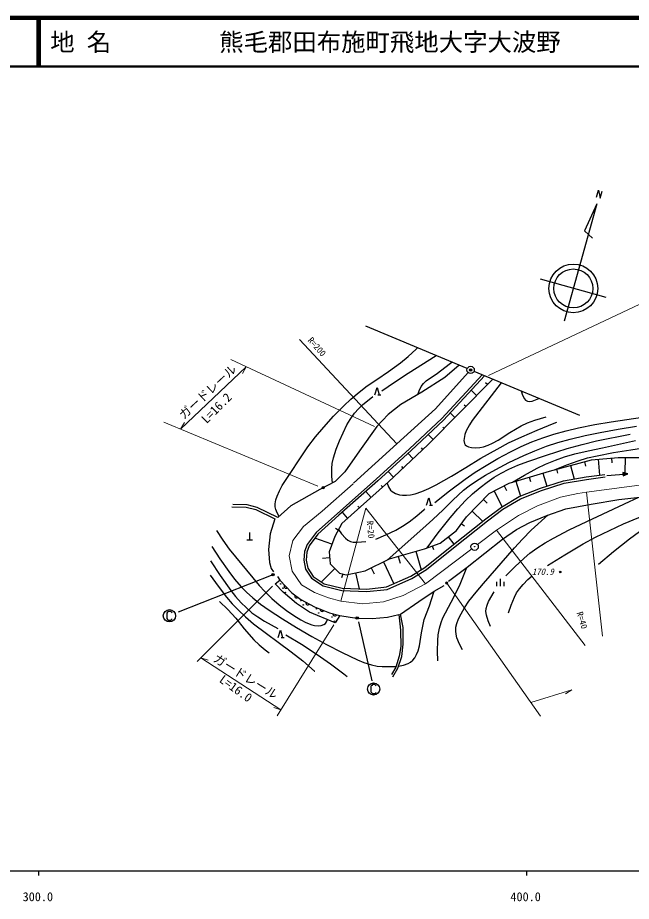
# Model space of a CAD drawing. Units: millimetres, scale not verified. Extents: x 40000 to 680000, y 20000 to 380000.
# Drawn here: x 363711 to 489511, y 198715 to 380000 of the extents above; entities that cross this region are included whole.
import ezdxf
from ezdxf.enums import TextEntityAlignment as Align

# ---------------------------------------------------------------- set-up
doc = ezdxf.new("R2010")
doc.units = ezdxf.units.MM
doc.header["$LTSCALE"] = 1000
doc.header["$PDMODE"] = 32
doc.header["$PDSIZE"] = 500
doc.linetypes.add('CHAIN', pattern=[18.5, 12, -1.5, 3.5, -1.5])
for name, color, linetype, lineweight in [('M-BGD', 7, 'Continuous', 25), ('M-BGD-EXST', 7, 'Continuous', 25), ('M-BMK', 2, 'CHAIN', 13), ('M-BMK-OTRS', 5, 'Continuous', 25), ('M-BMK-SRVR', 3, 'Continuous', 25), ('M-STR-HTXT', 7, 'Continuous', 13), ('M-TTL', 2, 'Continuous', 140), ('M-TTL-BAND', 7, 'Continuous', 25), ('M-TTL-LINE', 7, 'Continuous', 50)]:
    doc.layers.add(name, color=color, linetype=linetype, lineweight=lineweight)
doc.layers.add('M-OTRS', color=6, linetype='Continuous')
doc.layers.add('M-TTL-TXT', color=7, linetype='Continuous')
doc.styles.add('ＭＳ ゴシック', font='')
doc.styles.get('ＭＳ ゴシック').set_extended_font_data('MS Gothic')

msp = doc.modelspace()

# ---------------------------------------------------------------- linework, layer by layer
at = {"layer": 'M-BGD'}
for p, q in [((454229, 308712), (451295, 306199)), ((458919, 306751), (450641, 297758)), ((459410, 306546), (450997, 297406)), ((451295, 306199), (446571, 303193)), ((461103, 305840), (447799, 292335)), ((459994, 304715), (459637, 305067)), ((436938, 302611), (437388, 304111)), ((437388, 304111), (437838, 302611)), ((446571, 303193), (442276, 300616)), ((457777, 302464), (456663, 303561)), ((437538, 302611), (438138, 302611)), ((442276, 300616), (439638, 298591)), ((455559, 300213), (455248, 300520)), ((439638, 298591), (437307, 296137)), ((450641, 297758), (444045, 291546)), ((450997, 297406), (444385, 291179)), ((453342, 297962), (452381, 298909)), ((437307, 296137), (433810, 291106)), ((451125, 295712), (450840, 295992)), ((448907, 293461), (447855, 294497)), ((447799, 292335), (439746, 284762)), ((433810, 291106), (430780, 286836)), ((444045, 291546), (437220, 285334)), ((444385, 291179), (437554, 284962)), ((444779, 289495), (443696, 290647)), ((446792, 291389), (446472, 291730)), ((472723, 286967), (481334, 289309)), ((479899, 288919), (480151, 287993)), ((481334, 289309), (486799, 289789)), ((482701, 289429), (482988, 286149)), ((485433, 289669), (485517, 288702)), ((486799, 289789), (492838, 289789)), ((488237, 289777), (488211, 286664)), ((430780, 286836), (428817, 284811)), ((440753, 285709), (439640, 286892)), ((442766, 287602), (442436, 287953)), ((464479, 284475), (472723, 286967)), ((471349, 286552), (472163, 283859)), ((474158, 287357), (474371, 286574)), ((477029, 288138), (477786, 285354)), ((488818, 286414), (487798, 286663)), ((487798, 286663), (487843, 286025)), ((488698, 286406), (487842, 286606)), ((487842, 286606), (487878, 286088)), ((488578, 286397), (487886, 286549)), ((487886, 286549), (487914, 286150)), ((488458, 286389), (487930, 286492)), ((487930, 286492), (487950, 286213)), ((488339, 286381), (487974, 286435)), ((487974, 286435), (487985, 286275)), ((428817, 284811), (425626, 283216)), ((437220, 285334), (429244, 278278)), ((437554, 284962), (429577, 277905)), ((439746, 284762), (430160, 276231)), ((465853, 284890), (466779, 281826)), ((468601, 285721), (468858, 284868)), ((470897, 283444), (475624, 284994)), ((475624, 284994), (480270, 285768)), ((475744, 284507), (480345, 285274)), ((480270, 285768), (484111, 286306)), ((480345, 285274), (484180, 285811)), ((484462, 286108), (488818, 286414)), ((487843, 286025), (488818, 286414)), ((487878, 286088), (488698, 286406)), ((487914, 286150), (488578, 286397)), ((487950, 286213), (488458, 286389)), ((487985, 286275), (488339, 286381)), ((488179, 286369), (488018, 286378)), ((488018, 286378), (488021, 286338)), ((488021, 286338), (488179, 286369)), ((425626, 283216), (419737, 279842)), ((438548, 283696), (438228, 284056)), ((460356, 282366), (464479, 284475)), ((461387, 282893), (463047, 279649)), ((463448, 283947), (463926, 283014)), ((466551, 281736), (470897, 283444)), ((466771, 281286), (471066, 282973)), ((471066, 282973), (475744, 284507)), ((436151, 281563), (435077, 282770)), ((447536, 279967), (447986, 281467)), ((447986, 281467), (448436, 279967)), ((455755, 277573), (460356, 282366)), ((459206, 281168), (459975, 280430)), ((462887, 279554), (466551, 281736)), ((463167, 279139), (466771, 281286)), ((481289, 280214), (486933, 281134)), ((486933, 281134), (497118, 282300)), ((407589, 279658), (410534, 279596)), ((410779, 280087), (407835, 280148)), ((410534, 279596), (412559, 279105)), ((412804, 279535), (410779, 280087)), ((417037, 277449), (412804, 279535)), ((419737, 279842), (417037, 277449)), ((433755, 279430), (433431, 279794)), ((448136, 279967), (448736, 279967)), ((459717, 277157), (462887, 279554)), ((472210, 277877), (476074, 279232)), ((476074, 279232), (481289, 280214)), ((412559, 279105), (416424, 277203)), ((429244, 278278), (424873, 274367)), ((429577, 277905), (425243, 274028)), ((431358, 277297), (430271, 278519)), ((453646, 274793), (455755, 277573)), ((456905, 278771), (459097, 276667)), ((460023, 276761), (463167, 279139)), ((468725, 276405), (472210, 277877)), ((416424, 277203), (415503, 274075)), ((430160, 276231), (428722, 273547)), ((452712, 271624), (459717, 277157)), ((453024, 271234), (460023, 276761)), ((454701, 276183), (455279, 275744)), ((465977, 274981), (468725, 276405)), ((411265, 274394), (411265, 272894)), ((415503, 274075), (415154, 270879)), ((424873, 274367), (423033, 271913)), ((425243, 274028), (423476, 271672)), ((429441, 274889), (428834, 275214)), ((450291, 272204), (453646, 274793)), ((463130, 273018), (465977, 274981)), ((410665, 272894), (411865, 272894)), ((428147, 271965), (424650, 273236)), ((428722, 273547), (427572, 270383)), ((447128, 271054), (450291, 272204)), ((451969, 273499), (453148, 271969)), ((455866, 267276), (463130, 273018)), ((415154, 270879), (415338, 268241)), ((422496, 270456), (422348, 268703)), ((423033, 271913), (422496, 270456)), ((422988, 270347), (422852, 268733)), ((423476, 271672), (422988, 270347)), ((427572, 270383), (427764, 267987)), ((439938, 268945), (447128, 271054)), ((445330, 270527), (446446, 266723)), ((447213, 267195), (452712, 271624)), ((447502, 266786), (453024, 271234)), ((448709, 271629), (448982, 270880)), ((422348, 268703), (422731, 266862)), ((422852, 268733), (423201, 267059)), ((427668, 269185), (426225, 269069)), ((434953, 266549), (439938, 268945)), ((438692, 268346), (440840, 263878)), ((441735, 269472), (442141, 268090)), ((415338, 268241), (415645, 267013)), ((415645, 267013), (416136, 266339)), ((422731, 266862), (423958, 265022)), ((423201, 267059), (424320, 265381)), ((428722, 267028), (425962, 264268)), ((427764, 267987), (429681, 266069)), ((431023, 265686), (434953, 266549)), ((436199, 267148), (436786, 265927)), ((444278, 265389), (447213, 267195)), ((444511, 264945), (447502, 266786)), ((452038, 264380), (455866, 267276)), ((416995, 265357), (417424, 264621)), ((423958, 265022), (426336, 263411)), ((424320, 265381), (426541, 263876)), ((429681, 266069), (431023, 265686)), ((430352, 265878), (430118, 265059)), ((432988, 266117), (433709, 262833)), ((439318, 263209), (444278, 265389)), ((439450, 262721), (444511, 264945)), ((462598, 264879), (462598, 263379)), ((416504, 263823), (417424, 264621)), ((418161, 262167), (416504, 263823)), ((417424, 264621), (419940, 261983)), ((418334, 263412), (418331, 263299)), ((418331, 263299), (418352, 263208)), ((418359, 263502), (418334, 263412)), ((418352, 263208), (418395, 263116)), ((418406, 263591), (418359, 263502)), ((418395, 263116), (418483, 263024)), ((418483, 263024), (418572, 262976)), ((418572, 262976), (418662, 262951)), ((418662, 262951), (418775, 262949)), ((418775, 262949), (418867, 262969)), ((418867, 262969), (418958, 263012)), ((426336, 263411), (430170, 262491)), ((426541, 263876), (430240, 262988)), ((430240, 262988), (435292, 262762)), ((435292, 262762), (439318, 263209)), ((449087, 262345), (451112, 263511)), ((461848, 264279), (461848, 263379)), ((463348, 264279), (463348, 263379)), ((420860, 259835), (418161, 262167)), ((419940, 261983), (421780, 260633)), ((420506, 261448), (420498, 261355)), ((420498, 261355), (420515, 261243)), ((420537, 261544), (420506, 261448)), ((420515, 261243), (420551, 261157)), ((420551, 261157), (420610, 261075)), ((420610, 261075), (420713, 260999)), ((421100, 261013), (421183, 261071)), ((430170, 262491), (435308, 262261)), ((435308, 262261), (439450, 262721)), ((445958, 260259), (449087, 262345)), ((420713, 260999), (420809, 260968)), ((420809, 260968), (420902, 260959)), ((423559, 258056), (420860, 259835)), ((420902, 260959), (421014, 260977)), ((421014, 260977), (421100, 261013)), ((421780, 260633), (424541, 259160)), ((422808, 260085), (422791, 259985)), ((422791, 259985), (422796, 259892)), ((422796, 259892), (422828, 259784)), ((422828, 259784), (422876, 259704)), ((422876, 259704), (422946, 259630)), ((422946, 259630), (423059, 259570)), ((423059, 259570), (423159, 259553)), ((423159, 259553), (423252, 259558)), ((423252, 259558), (423360, 259591)), ((423360, 259591), (423440, 259639)), ((423440, 259639), (423514, 259708)), ((442216, 257621), (445958, 260259)), ((428774, 255848), (423559, 258056)), ((424541, 259160), (427670, 257933)), ((425733, 258693), (425728, 258592)), ((425728, 258592), (425743, 258500)), ((425743, 258500), (425789, 258396)), ((425789, 258396), (425846, 258322)), ((425846, 258322), (425923, 258258)), ((425923, 258258), (426042, 258211)), ((426042, 258211), (426144, 258206)), ((426144, 258206), (426236, 258221)), ((426236, 258221), (426339, 258266)), ((426339, 258266), (426413, 258323)), ((426413, 258323), (426478, 258401)), ((427670, 257933), (429756, 257320)), ((428329, 257740), (428333, 257638)), ((428333, 257638), (428356, 257548)), ((428356, 257548), (428411, 257449)), ((428411, 257449), (428474, 257380)), ((428970, 257368), (429039, 257431)), ((429039, 257431), (429097, 257514)), ((439511, 257013), (441842, 257565)), ((441842, 257565), (442216, 254369)), ((442706, 254922), (442216, 257621)), ((428474, 257380), (428557, 257322)), ((428557, 257322), (428680, 257286)), ((428680, 257286), (428781, 257290)), ((429756, 257320), (428774, 255848)), ((428781, 257290), (428871, 257313)), ((428871, 257313), (428970, 257368)), ((429756, 257320), (431842, 257013)), ((431842, 257013), (433314, 256829)), ((433314, 256829), (436382, 256706)), ((436382, 256706), (439511, 257013)), ((417133, 252822), (417583, 254322)), ((417583, 254322), (418033, 252822)), ((442216, 254369), (442277, 250995)), ((442706, 251486), (442706, 254922)), ((417733, 252822), (418333, 252822)), ((442277, 250995), (441909, 249032)), ((442461, 248909), (442706, 251486)), ((441909, 249032), (441234, 246762)), ((441664, 246516), (442461, 248909)), ((441234, 246762), (440375, 245228)), ((440621, 244799), (441664, 246516))]:
    msp.add_line(p, q, dxfattribs=at)
for points in [[(417305, 277686), (416892, 278388), (416608, 279069), (416506, 279645), (416511, 280241), (416650, 281049), (416901, 281849), (417375, 282947), (417947, 284007), (423170, 291990), (424771, 294036), (426452, 296020), (428463, 298234), (430561, 300392), (432016, 301767), (433687, 303194), (435339, 304443), (437317, 305801), (439758, 307413), (442196, 309159), (443776, 310496), (445389, 311996), (445695, 312288)], [(438362, 303414), (440988, 305244), (443790, 307067), (449486, 310699)], [(445748, 302699), (446018, 303463), (446439, 304317), (446915, 304934), (447487, 305483), (449773, 307095), (452169, 308915), (452703, 309351)], [(473874, 287280), (476286, 288266), (478637, 289118), (480550, 289676), (482491, 290137), (485836, 290764), (489407, 291325), (493368, 291988), (497692, 292821), (507108, 294677), (516760, 296353), (519895, 296939), (523015, 297629), (525345, 298246), (527500, 298920), (529017, 299484), (530674, 300219), (531911, 300876), (533092, 301617), (534092, 302358), (535298, 303402), (541864, 309854)], [(462836, 305117), (456882, 297354), (456312, 296475), (455664, 295257), (455393, 294498), (455226, 293674), (455198, 293248), (455296, 292666), (455457, 292396), (455740, 292155), (456104, 291983), (456742, 291831), (457588, 291773), (458431, 291823), (459214, 291971), (460135, 292271), (461043, 292679), (462248, 293352), (464613, 294896), (466939, 296279), (468216, 296852), (469720, 297400), (472033, 298105)], [(449262, 280530), (452236, 282901), (455428, 285311), (457530, 286763), (459727, 288154), (462149, 289564), (464750, 290955), (466910, 292005), (469111, 292963), (471339, 293803), (473621, 294552), (476126, 295259), (478696, 295875), (482030, 296547), (485383, 297115), (495024, 298498), (504674, 299603), (506852, 299915), (509208, 300362), (510910, 300782), (512824, 301375), (514321, 301945), (515883, 302657), (517663, 303572)], [(466910, 303418), (467227, 302539), (467607, 301802), (467840, 301532), (468248, 301303), (468584, 301264), (469151, 301351), (470552, 301899)], [(428237, 284521), (428117, 285927), (428099, 287522), (428215, 288557), (428472, 289725), (429030, 291452), (429704, 293180), (430417, 294836), (431219, 296443), (431865, 297548), (432784, 298864), (433564, 299776), (434424, 300602), (436522, 302248)], [(439429, 284480), (439741, 283722), (440160, 283055), (440466, 282760), (441160, 282353), (441956, 282106), (442610, 282013), (443419, 282008), (444210, 282104), (445220, 282338), (446557, 282783), (448025, 283415), (449538, 284180), (452680, 285956), (455619, 287731), (458687, 289616), (461979, 291510), (464343, 292744), (467054, 294033), (470186, 295381), (473717, 296786), (474232, 296987)], [(439466, 268718), (446740, 275194), (448842, 277044), (450914, 279013), (452902, 280995), (455099, 283032), (456291, 283986), (457762, 285014), (459639, 286168), (461749, 287337), (464431, 288729), (467504, 290198), (469707, 291149), (472130, 292080), (474438, 292835), (476941, 293543), (480054, 294296), (483093, 294926), (486835, 295601), (490590, 296171)], [(447625, 271235), (449900, 274279), (452382, 277416), (453951, 279236), (455533, 280917), (456981, 282315), (458499, 283635), (459927, 284741), (461414, 285755), (462798, 286574), (464398, 287387), (466231, 288187), (468293, 288972), (472124, 290270), (476330, 291582), (479408, 292440), (482406, 293167), (489291, 294527)], [(465181, 284687), (467588, 286123), (470218, 287565), (471907, 288370), (473944, 289211), (475834, 289878), (477945, 290509), (480644, 291167), (483582, 291775), (490387, 293240)], [(463784, 265516), (465620, 267371), (467520, 269146), (468692, 270117), (470141, 271175), (471825, 272251), (473569, 273244), (476798, 274896), (480409, 276624), (489117, 280728), (490928, 281591)], [(472308, 267577), (475874, 269798), (479662, 272036), (482166, 273394), (485030, 274824), (487941, 276158), (491059, 277469), (500111, 281182), (502746, 282350)], [(437145, 273014), (439172, 273875), (441233, 274872), (442618, 275676), (443949, 276568), (445517, 277782), (447033, 279087), (447191, 279226)], [(482779, 267916), (485845, 270482), (489131, 273100), (491184, 274611), (493345, 276068), (495058, 277105), (496818, 278052), (498793, 278969), (500831, 279797), (503289, 280719)], [(454888, 250331), (454306, 251447), (453761, 252759), (453571, 253518), (453507, 254166), (453562, 254942), (453741, 255720), (454094, 256682), (454600, 257723), (455319, 258951), (456224, 260273), (457697, 262151), (459192, 263897), (465580, 271243), (467189, 273027), (469007, 274887), (472487, 277974)], [(404472, 274817), (405773, 272799), (407065, 270988), (413212, 263518), (414379, 262257), (415815, 260866), (417319, 259545), (418833, 258361), (420312, 257335), (421750, 256464), (422818, 255933), (424002, 255463), (424584, 255300), (425381, 255209), (425930, 255270), (426507, 255488), (426804, 255725), (427021, 256051), (427210, 256510)], [(429484, 274968), (430116, 274099), (430934, 273190), (431388, 272840), (431949, 272563), (432497, 272428), (433283, 272377), (435074, 272554)], [(403523, 271511), (405148, 268985), (406968, 266353), (408183, 264776), (409493, 263261), (410611, 262117), (411903, 260953), (413468, 259708), (415260, 258423), (417983, 256637), (420882, 254863), (423989, 253050), (427011, 251404), (430215, 249775), (433394, 248276), (434700, 247734), (436221, 247233), (437384, 246981), (438445, 246867), (441269, 246881)], [(403245, 268584), (405229, 265581), (407388, 262507), (408372, 261245), (409518, 259947), (410522, 258968), (411747, 257934), (412966, 257052), (414319, 256201), (417037, 254694)], [(449826, 248031), (449767, 250035), (449816, 252234), (449928, 253368), (450177, 254751), (450504, 255906), (450891, 256899), (452590, 260077), (454281, 263462), (455794, 267221)], [(403203, 265657), (404820, 263362), (406513, 261132), (407678, 259764), (408964, 258420), (410429, 257055), (412082, 255669), (419795, 249932), (422165, 248025), (424591, 245937), (424602, 245927)], [(464332, 257914), (464853, 259458), (465537, 261130), (466000, 262005), (466556, 262835), (467323, 263744), (468322, 264737), (469163, 265506)], [(441801, 246928), (442821, 247175), (443769, 247511), (444274, 247794), (444737, 248186), (445103, 248639), (445497, 249341), (445800, 250120), (446075, 251143), (446499, 253794), (447065, 256548), (448109, 259368), (449008, 262112), (449071, 262335)], [(460639, 255086), (460158, 256253), (459810, 257411), (459718, 258173), (459753, 258759), (459931, 259502), (460230, 260235), (461406, 262218)], [(405117, 260259), (406817, 258563), (408406, 256823), (410150, 254622), (412096, 252347), (413215, 251319), (414468, 250318), (415277, 249706)], [(418676, 253412), (421927, 251440), (425120, 249382), (427839, 247447), (430550, 245392), (431289, 244823)]]:
    msp.add_lwpolyline(points, dxfattribs=at)
for centre, radius in [((474940, 266286), 150), ((474940, 266286), 90), ((474940, 266286), 30), ((417614, 263839), 50), ((418093, 262962), 50), ((418572, 262084), 50), ((421764, 260408), 50), ((422243, 259530), 50), ((424956, 258732), 50), ((425435, 257854), 50), ((428149, 257056), 50), ((428628, 256178), 50)]:
    msp.add_circle(centre, radius, dxfattribs=at)
at = {"layer": 'M-BGD-EXST'}
for p, q in [((396655, 258072), (416067, 265741)), ((394412, 258053), (394262, 257853)), ((394262, 257853), (394262, 256753)), ((394612, 258203), (394412, 258053)), ((395062, 258203), (394612, 258203)), ((395262, 258053), (395062, 258203)), ((395362, 257903), (395262, 258053)), ((394262, 256753), (394412, 256553)), ((394412, 256553), (394612, 256403)), ((394612, 256403), (395062, 256403)), ((395062, 256403), (395262, 256503)), ((395262, 256503), (395362, 256653)), ((433562, 256035), (436318, 243933)), ((436284, 243022), (436134, 242822)), ((436484, 243172), (436284, 243022)), ((436934, 243172), (436484, 243172)), ((437134, 243022), (436934, 243172)), ((437234, 242872), (437134, 243022)), ((436134, 242822), (436134, 241722)), ((436134, 241722), (436284, 241522)), ((436284, 241522), (436484, 241372)), ((436484, 241372), (436934, 241372)), ((436934, 241372), (437134, 241472)), ((437134, 241472), (437234, 241622))]:
    msp.add_line(p, q, dxfattribs=at)
for centre, radius in [((416067, 265741), 250), ((416067, 265741), 150), ((416067, 265741), 50), ((394812, 257303), 1250), ((433314, 256829), 250), ((433314, 256829), 150), ((433314, 256829), 50), ((436684, 242272), 1250)]:
    msp.add_circle(centre, radius, dxfattribs=at)
at = {"layer": 'M-BMK'}
for p, q in [((456071, 307173), (449374, 299759)), ((449374, 299759), (441435, 292570)), ((441435, 292570), (432458, 284373)), ((480345, 282653), (501914, 285528)), ((432458, 284373), (426107, 278741)), ((470280, 279873), (474977, 281598)), ((474977, 281598), (478524, 282365)), ((478524, 282365), (480345, 282653)), ((466350, 277860), (470280, 279873)), ((426107, 278741), (422273, 275626)), ((461844, 274888), (466350, 277860)), ((422273, 275626), (420116, 272750)), ((457987, 271921), (461844, 274888)), ((420116, 272750), (419390, 269617)), ((447286, 263865), (456794, 271013)), ((419390, 269617), (419966, 266453)), ((419966, 266453), (421883, 263673)), ((421883, 263673), (424567, 262044)), ((442766, 261477), (447286, 263865)), ((424567, 262044), (427443, 260989)), ((438739, 260135), (442766, 261477)), ((427443, 260989), (429935, 260318)), ((429935, 260318), (434426, 259751)), ((434426, 259751), (438739, 260135))]:
    msp.add_line(p, q, dxfattribs=at)
at = {"layer": 'M-BMK-OTRS'}
for p, q in [((455882, 308019), (435067, 316741)), ((478924, 298407), (457266, 307441))]:
    msp.add_line(p, q, dxfattribs=at)
at = {"layer": 'M-BMK-SRVR'}
for p, q in [((482386, 343159), (482800, 344646)), ((482800, 344646), (483156, 342940)), ((483156, 342940), (483564, 344434)), ((482456, 341788), (475740, 317708)), ((482456, 341788), (479881, 336278)), ((479881, 336278), (481539, 334777)), ((484363, 322570), (470878, 326331))]:
    msp.add_line(p, q, dxfattribs=at)
for centre, radius in [((477620, 324450), 5000), ((477620, 324450), 4000), ((456574, 307729), 750), ((456574, 307729), 30), ((457393, 271464), 750), ((457393, 271464), 30)]:
    msp.add_circle(centre, radius, dxfattribs=at)
at = {"layer": 'M-OTRS'}
msp.add_point((456574, 307729), dxfattribs=at)
at = {"layer": 'M-STR-HTXT'}
for p, q in [((460219, 306613), (504971, 327743)), ((441435, 292570), (421514, 313989)), ((397107, 295579), (410586, 308363)), ((407412, 309842), (436841, 296133)), ((410586, 308363), (409786, 307026)), ((393704, 296996), (425242, 283863)), ((397107, 295579), (397906, 296916)), ((480345, 282653), (483605, 253127)), ((429935, 260318), (435112, 279395)), ((435112, 279395), (447286, 263865)), ((461844, 274888), (480058, 251210)), ((400489, 247887), (415947, 263345)), ((451675, 264003), (470872, 236719)), ((416906, 236743), (428529, 255436)), ((401275, 248673), (402761, 248206)), ((401275, 248673), (417679, 237987)), ((477302, 242108), (468924, 239488)), ((477302, 242108), (475996, 241259)), ((417679, 237987), (416193, 238454))]:
    msp.add_line(p, q, dxfattribs=at)
for centre, radius in [((426335, 283570), 250), ((426335, 283570), 150), ((426335, 283570), 50), ((451675, 264003), 250), ((451675, 264003), 150), ((451675, 264003), 50)]:
    msp.add_circle(centre, radius, dxfattribs=at)
at = {"layer": 'M-TTL'}
msp.add_line((680000, 380000), (40000, 380000), dxfattribs=at)
at = {"layer": 'M-TTL-BAND'}
for p, q in [((40000, 205000), (579000, 205000)), ((368000, 205000), (368000, 204000)), ((468000, 205000), (468000, 204000))]:
    msp.add_line(p, q, dxfattribs=at)
at = {"layer": 'M-TTL-LINE'}
for p, q in [((367750, 380000), (367750, 370000)), ((368250, 380000), (368250, 370000)), ((40000, 370000), (680000, 370000))]:
    msp.add_line(p, q, dxfattribs=at)

# ---------------------------------------------------------------- texts
at = {"layer": 'M-BGD', "style": 'ＭＳ ゴシック', "oblique": 15}
msp.add_text('170.9', height=1320, dxfattribs=at).set_placement((469123, 265292), align=Align.BOTTOM_LEFT)
at = {"layer": 'M-STR-HTXT', "style": 'ＭＳ ゴシック'}
for s, height, rotation, p in [('R=200', 1320, 311.3, (422800, 313481)), ('ガードレール', 1833, 42.9, (398152, 297071)), ('L=16.2', 1833, 45, (402839, 296237)), ('R=20', 1320, 275.5, (434876, 276668)), ('R=40', 1320, 287.2, (477892, 257782)), ('ガードレール', 1833, 328, (403329, 247587)), ('L=16.0', 1833, 324.1, (404556, 243382))]:
    msp.add_text(s, height=height, rotation=rotation, dxfattribs=at).set_placement(p, align=Align.BOTTOM_LEFT)
at = {"layer": 'M-TTL-BAND', "style": 'ＭＳ ゴシック'}
for s, p in [('300.0', (367844, 198195)), ('400.0', (467844, 198195))]:
    msp.add_text(s, height=1833, dxfattribs=at).set_placement(p, align=Align.BOTTOM_CENTER)
at = {"layer": 'M-TTL-TXT', "style": 'ＭＳ ゴシック'}
for s, p in [('地 名', (370380, 375000)), ('熊毛郡田布施町飛地大字大波野', (405024, 375000))]:
    msp.add_text(s, height=3666, dxfattribs=at).set_placement(p, align=Align.MIDDLE_LEFT)

doc.saveas('drawing.dxf')
